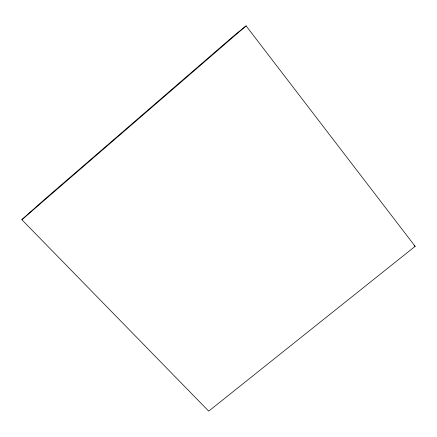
<?xml version="1.0" encoding="UTF-8"?>
<svg xmlns="http://www.w3.org/2000/svg" width="437" height="437" viewBox="0 0 437 437"><rect width="100%" height="100%" fill="white"/><g stroke="black" fill="none" stroke-linecap="round" stroke-linejoin="round"><path stroke-width="0.66" d="M21.85 219.696L44.203 199.714L234.063 35.594L246.102 25.87L415.15 246.337L208.706 411.13L21.85 219.696L246.102 25.87M414.008 245.599L415.15 246.337"/></g></svg>
